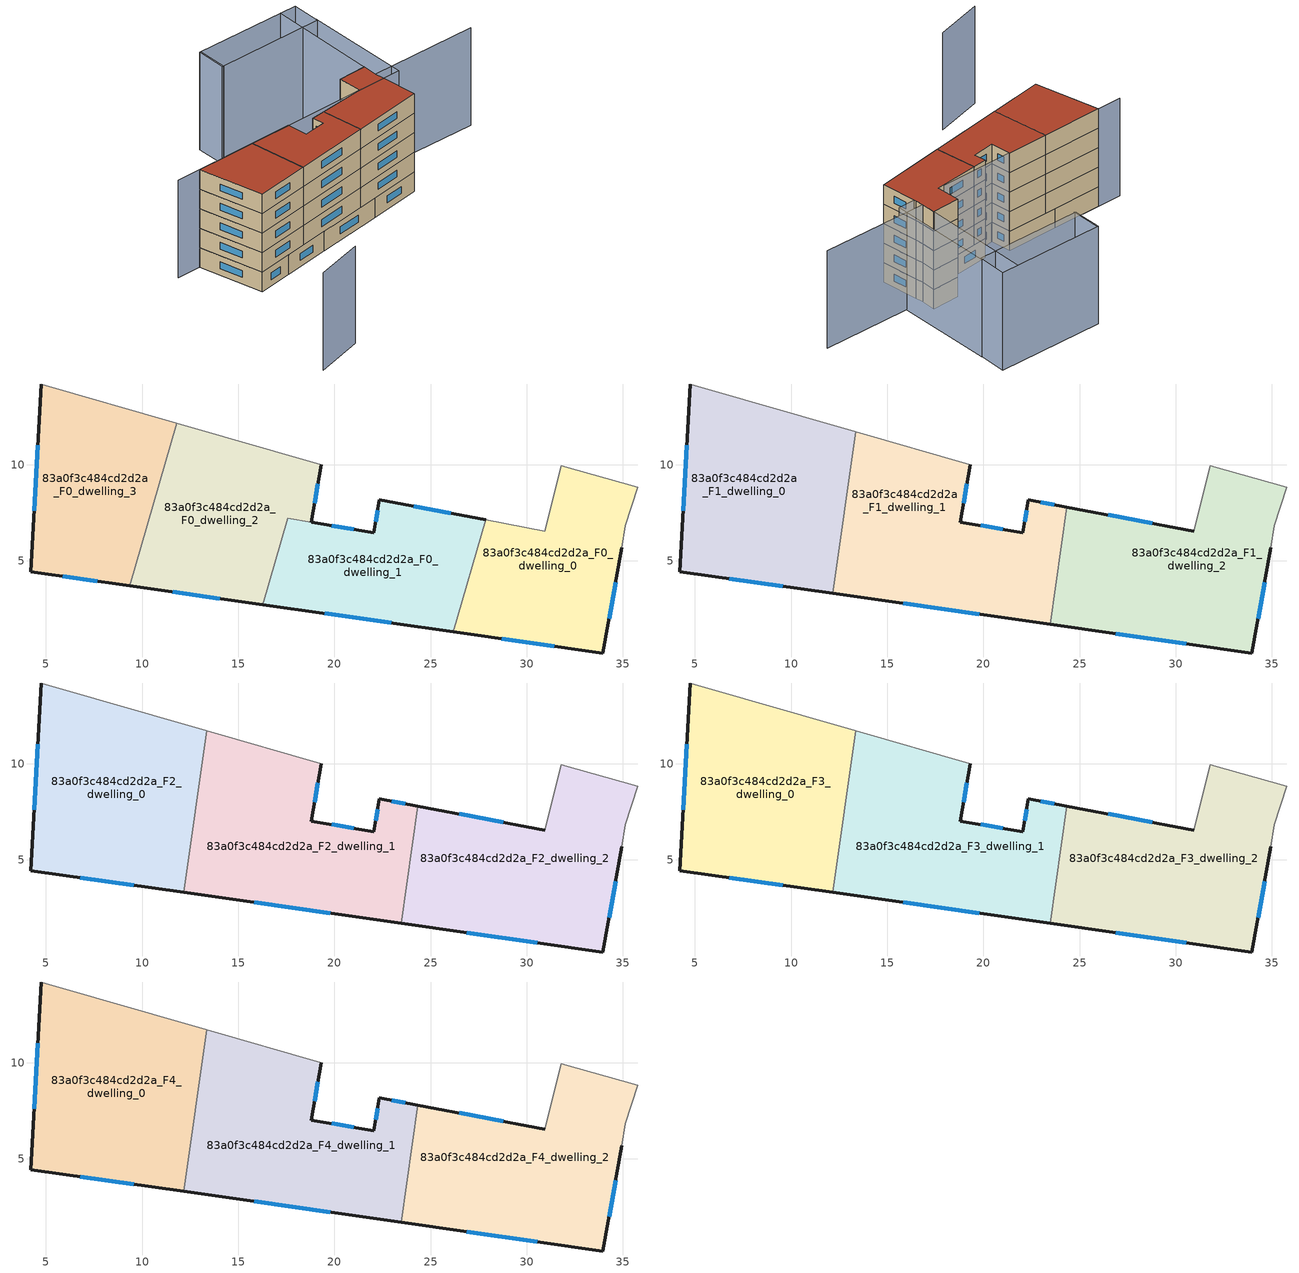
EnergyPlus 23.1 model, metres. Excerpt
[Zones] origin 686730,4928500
83a0f3c484cd2d2a_F0_dwelling_0
 floor ground (EU_floor_Construction): 35.79,8.84 35.14,6.84 34.96,5.68 33.96,0.21 26.18,1.31 27.86,7.12 30.94,6.54 31.79,9.95 z0
 wall outside (EU_wall_Construction): 26.18,1.31 33.96,0.21 34.96,5.68 z0:3
 wall adiabatic (EU_wall_Construction): 34.96,5.68 35.14,6.84 35.79,8.84 31.79,9.95 30.94,6.54 27.86,7.12 z0:3
 wall to 83a0f3c484cd2d2a_F0_dwelling_1 (EU_wall_Construction): 27.86,7.12 26.18,1.31 z0:3
 window (EU_Window_Construction): 34.28,1.98 34.63,3.9 / 28.71,0.95 31.43,0.57 z0.98:2.02
83a0f3c484cd2d2a_F0_dwelling_1
 floor ground (EU_floor_Construction): 27.86,7.12 26.18,1.31 16.28,2.72 17.58,7.22 22.06,6.47 22.34,8.18 z0
 wall outside (EU_wall_Construction): 27.86,7.12 22.34,8.18 22.06,6.47 18.81,7.01 / 16.28,2.72 26.18,1.31 z0:3
 wall to 83a0f3c484cd2d2a_F0_dwelling_2 (EU_wall_Construction): 18.81,7.02 17.58,7.22 16.28,2.72 z0:3
 window (EU_Window_Construction): 21,6.64 19.87,6.84 / 22.25,7.62 22.15,7.02 / 26.06,7.47 24.13,7.83 / 19.5,2.26 22.96,1.77 z0.98:2.02
83a0f3c484cd2d2a_F0_dwelling_2
 floor ground (EU_floor_Construction): 19.31,9.99 18.81,7.02 17.58,7.22 16.28,2.72 9.35,3.7 11.8,12.16 z0
 wall outside (EU_wall_Construction): 18.81,7.02 19.31,9.99 / 9.35,3.7 16.28,2.72 z0:3
 wall to 83a0f3c484cd2d2a_F0_dwelling_3 (EU_wall_Construction): 11.8,12.16 9.35,3.7 z0:3
 wall adiabatic (EU_wall_Construction): 19.31,9.99 11.8,12.16 z0:3
 window (EU_Window_Construction): 18.97,7.98 19.15,9.02 / 11.61,3.38 14.03,3.04 z0.98:2.02
83a0f3c484cd2d2a_F0_dwelling_3
 floor ground (EU_floor_Construction): 11.8,12.16 9.35,3.7 4.2,4.44 4.76,14.2 z0
 wall outside (EU_wall_Construction): 4.76,14.2 4.2,4.44 9.35,3.7 z0:3
 wall adiabatic (EU_wall_Construction): 11.8,12.16 4.76,14.2 z0:3
 window (EU_Window_Construction): 5.87,4.2 7.68,3.94 / 4.58,11.02 4.38,7.61 z0.98:2.02
83a0f3c484cd2d2a_F1_dwelling_0
 floor to 83a0f3c484cd2d2a_F0_dwelling_3 (EU_floor_Construction): 11.8,12.16 9.35,3.7 4.2,4.44 4.76,14.2 z3
 floor to 83a0f3c484cd2d2a_F0_dwelling_2 (EU_floor_Construction): 13.36,11.71 12.16,3.3 9.35,3.7 11.8,12.16 z3
 wall outside (EU_wall_Construction): 4.76,14.2 4.2,4.44 12.16,3.3 z3:6
 wall to 83a0f3c484cd2d2a_F1_dwelling_1 (EU_wall_Construction): 12.16,3.3 13.36,11.71 z3:6
 wall adiabatic (EU_wall_Construction): 13.36,11.71 4.76,14.2 z3:6
 window (EU_Window_Construction): 6.79,4.07 9.57,3.67 / 4.58,11.02 4.38,7.61 z3.98:5.02
83a0f3c484cd2d2a_F1_dwelling_1
 floor to 83a0f3c484cd2d2a_F0_dwelling_1 (EU_floor_Construction): 24.34,7.79 23.47,1.7 16.28,2.72 17.58,7.22 22.06,6.47 22.34,8.18 z3
 floor to 83a0f3c484cd2d2a_F0_dwelling_2 (EU_floor_Construction): 19.31,9.99 18.81,7.02 17.58,7.22 16.28,2.72 12.16,3.3 13.36,11.71 z3
 wall outside (EU_wall_Construction): 12.16,3.3 23.47,1.7 / 24.34,7.79 22.34,8.18 22.06,6.47 18.81,7.02 19.31,9.99 z3:6
 wall to 83a0f3c484cd2d2a_F1_dwelling_2 (EU_wall_Construction): 23.47,1.7 24.34,7.79 z3:6
 wall adiabatic (EU_wall_Construction): 19.31,9.99 13.36,11.71 z3:6
 window (EU_Window_Construction): 15.84,2.78 19.79,2.22 / 18.97,7.98 19.15,9.02 / 21,6.64 19.86,6.84 / 22.25,7.62 22.15,7.02 / 23.69,7.92 22.99,8.05 z3.98:5.02
83a0f3c484cd2d2a_F1_dwelling_2
 floor to 83a0f3c484cd2d2a_F0_dwelling_0 (EU_floor_Construction): 35.79,8.84 35.14,6.84 34.96,5.68 33.96,0.21 26.18,1.31 27.86,7.12 30.94,6.54 31.79,9.95 z3
 floor to 83a0f3c484cd2d2a_F0_dwelling_1 (EU_floor_Construction): 27.86,7.12 26.18,1.31 23.47,1.7 24.34,7.79 z3
 wall outside (EU_wall_Construction): 23.47,1.7 33.96,0.21 34.96,5.68 / 30.94,6.54 24.34,7.79 z3:6
 wall adiabatic (EU_wall_Construction): 34.96,5.68 35.14,6.84 35.79,8.84 31.79,9.95 30.94,6.54 z3:6
 window (EU_Window_Construction): 34.28,1.98 34.63,3.9 / 26.88,1.21 30.55,0.69 / 28.79,6.95 26.49,7.38 z3.98:5.02
83a0f3c484cd2d2a_F2_dwelling_0
 floor to 83a0f3c484cd2d2a_F1_dwelling_0 (EU_floor_Construction): 13.36,11.71 12.16,3.3 4.2,4.44 4.76,14.2 z6
 wall outside (EU_wall_Construction): 4.76,14.2 4.2,4.44 12.16,3.3 z6:9
 wall to 83a0f3c484cd2d2a_F2_dwelling_1 (EU_wall_Construction): 12.16,3.3 13.36,11.71 z6:9
 wall adiabatic (EU_wall_Construction): 13.36,11.71 4.76,14.2 z6:9
 window (EU_Window_Construction): 6.79,4.07 9.57,3.67 / 4.58,11.02 4.38,7.61 z6.98:8.02
83a0f3c484cd2d2a_F2_dwelling_1
 floor to 83a0f3c484cd2d2a_F1_dwelling_1 (EU_floor_Construction): 24.34,7.79 23.47,1.7 12.16,3.3 13.36,11.71 19.31,9.99 18.81,7.02 22.06,6.47 22.34,8.18 z6
 wall outside (EU_wall_Construction): 12.16,3.3 23.47,1.7 / 24.34,7.79 22.34,8.18 22.06,6.47 18.81,7.02 19.31,9.99 z6:9
 wall to 83a0f3c484cd2d2a_F2_dwelling_2 (EU_wall_Construction): 23.47,1.7 24.34,7.79 z6:9
 wall adiabatic (EU_wall_Construction): 19.31,9.99 13.36,11.71 z6:9
 window (EU_Window_Construction): 15.84,2.78 19.79,2.22 / 18.97,7.98 19.15,9.02 / 21,6.64 19.86,6.84 / 22.25,7.62 22.15,7.02 / 23.69,7.92 22.99,8.05 z6.98:8.02
83a0f3c484cd2d2a_F2_dwelling_2
 floor to 83a0f3c484cd2d2a_F1_dwelling_2 (EU_floor_Construction): 35.79,8.84 35.14,6.84 34.96,5.68 33.96,0.21 23.47,1.7 24.34,7.79 30.94,6.54 31.79,9.95 z6
 wall outside (EU_wall_Construction): 23.47,1.7 33.96,0.21 34.96,5.68 / 30.94,6.54 24.34,7.79 z6:9
 wall adiabatic (EU_wall_Construction): 34.96,5.68 35.14,6.84 35.79,8.84 31.79,9.95 30.94,6.54 z6:9
 window (EU_Window_Construction): 34.28,1.98 34.63,3.9 / 26.88,1.21 30.55,0.69 / 28.79,6.95 26.49,7.38 z6.98:8.02
83a0f3c484cd2d2a_F3_dwelling_0
 floor to 83a0f3c484cd2d2a_F2_dwelling_0 (EU_floor_Construction): 13.36,11.71 12.16,3.3 4.2,4.44 4.76,14.2 z9
 wall outside (EU_wall_Construction): 4.76,14.2 4.2,4.44 12.16,3.3 z9:12
 wall to 83a0f3c484cd2d2a_F3_dwelling_1 (EU_wall_Construction): 12.16,3.3 13.36,11.71 z9:12
 wall adiabatic (EU_wall_Construction): 13.36,11.71 4.76,14.2 z9:12
 window (EU_Window_Construction): 6.79,4.07 9.57,3.67 / 4.58,11.02 4.38,7.61 z9.98:11.02
83a0f3c484cd2d2a_F3_dwelling_1
 floor to 83a0f3c484cd2d2a_F2_dwelling_1 (EU_floor_Construction): 24.34,7.79 23.47,1.7 12.16,3.3 13.36,11.71 19.31,9.99 18.81,7.02 22.06,6.47 22.34,8.18 z9
 wall outside (EU_wall_Construction): 12.16,3.3 23.47,1.7 / 24.34,7.79 22.34,8.18 22.06,6.47 18.81,7.02 19.31,9.99 z9:12
 wall to 83a0f3c484cd2d2a_F3_dwelling_2 (EU_wall_Construction): 23.47,1.7 24.34,7.79 z9:12
 wall adiabatic (EU_wall_Construction): 19.31,9.99 13.36,11.71 z9:12
 window (EU_Window_Construction): 15.84,2.78 19.79,2.22 / 18.97,7.98 19.15,9.02 / 21,6.64 19.86,6.84 / 22.25,7.62 22.15,7.02 / 23.69,7.92 22.99,8.05 z9.98:11.02
83a0f3c484cd2d2a_F3_dwelling_2
 floor to 83a0f3c484cd2d2a_F2_dwelling_2 (EU_floor_Construction): 35.79,8.84 35.14,6.84 34.96,5.68 33.96,0.21 23.47,1.7 24.34,7.79 30.94,6.54 31.79,9.95 z9
 wall outside (EU_wall_Construction): 23.47,1.7 33.96,0.21 34.96,5.68 / 30.94,6.54 24.34,7.79 z9:12
 wall adiabatic (EU_wall_Construction): 34.96,5.68 35.14,6.84 35.79,8.84 31.79,9.95 30.94,6.54 z9:12
 window (EU_Window_Construction): 34.28,1.98 34.63,3.9 / 26.88,1.21 30.55,0.69 / 28.79,6.95 26.49,7.38 z9.98:11.02
83a0f3c484cd2d2a_F4_dwelling_0
 floor to 83a0f3c484cd2d2a_F3_dwelling_0 (EU_floor_Construction): 13.36,11.71 12.16,3.3 4.2,4.44 4.76,14.2 z12
 wall outside (EU_wall_Construction): 4.76,14.2 4.2,4.44 12.16,3.3 z12:15
 wall to 83a0f3c484cd2d2a_F4_dwelling_1 (EU_wall_Construction): 12.16,3.3 13.36,11.71 z12:15
 wall adiabatic (EU_wall_Construction): 13.36,11.71 4.76,14.2 z12:15
 window (EU_Window_Construction): 6.79,4.07 9.57,3.67 / 4.58,11.02 4.38,7.61 z12.98:14.02
 roof outside (EU_roof_Construction): 12.16,3.3 13.36,11.71 4.76,14.2 4.2,4.44 z15
83a0f3c484cd2d2a_F4_dwelling_1
 floor to 83a0f3c484cd2d2a_F3_dwelling_1 (EU_floor_Construction): 24.34,7.79 23.47,1.7 12.16,3.3 13.36,11.71 19.31,9.99 18.81,7.02 22.06,6.47 22.34,8.18 z12
 wall outside (EU_wall_Construction): 12.16,3.3 23.47,1.7 / 24.34,7.79 22.34,8.18 22.06,6.47 18.81,7.02 19.31,9.99 z12:15
 wall to 83a0f3c484cd2d2a_F4_dwelling_2 (EU_wall_Construction): 23.47,1.7 24.34,7.79 z12:15
 wall adiabatic (EU_wall_Construction): 19.31,9.99 13.36,11.71 z12:15
 window (EU_Window_Construction): 15.84,2.78 19.79,2.22 / 18.97,7.98 19.15,9.02 / 21,6.64 19.86,6.84 / 22.25,7.62 22.15,7.02 / 23.69,7.92 22.99,8.05 z12.98:14.02
 roof outside (EU_roof_Construction): 23.47,1.7 24.34,7.79 22.34,8.18 22.06,6.47 18.81,7.02 19.31,9.99 13.36,11.71 12.16,3.3 z15
83a0f3c484cd2d2a_F4_dwelling_2
 floor to 83a0f3c484cd2d2a_F3_dwelling_2 (EU_floor_Construction): 35.79,8.84 35.14,6.84 34.96,5.68 33.96,0.21 23.47,1.7 24.34,7.79 30.94,6.54 31.79,9.95 z12
 wall outside (EU_wall_Construction): 23.47,1.7 33.96,0.21 34.96,5.68 / 30.94,6.54 24.34,7.79 z12:15
 wall adiabatic (EU_wall_Construction): 34.96,5.68 35.14,6.84 35.79,8.84 31.79,9.95 30.94,6.54 z12:15
 window (EU_Window_Construction): 34.28,1.98 34.63,3.9 / 26.88,1.21 30.55,0.69 / 28.79,6.95 26.49,7.38 z12.98:14.02
 roof outside (EU_roof_Construction): 33.96,0.21 34.96,5.68 35.14,6.84 35.79,8.84 31.79,9.95 30.94,6.54 24.34,7.79 23.47,1.7 z15
shading: -6.83,-11.64 0.48,-11.89 / 27.7,28.39 26.38,24.12 / 50.58,2.1 35.14,6.84 / 35.14,6.84 40.54,24.46 / 41.82,19.84 37.35,4.62 / 37.35,4.62 1.22,15.24 / 27.5,28.46 42.91,23.74 / 42.91,23.74 41.64,19.59 / 41.64,19.59 26.23,24.3 / 26.23,24.3 27.5,28.46 z0:15
[Building]
EU S2 Campaign: North Axis=0; Terrain=City; Solar Distribution=FullExterior
[Site:Location]
Bologna: Latitude=44.5; Longitude=11.25; Time Zone=1; Elevation=37
[SizingPeriod:WeatherFileDays]
AnnualSizingPeriod: Begin Month=1; Begin Day of Month=1; End Month=12; End Day of Month=31; Day of Week for Start Day=Monday; Use Weather File Daylight Saving Period=No; Use Weather File Rain and Snow Indicators=No
[MATERIAL]
EU_InternalMass_Material: Roughness=MediumRough; Thickness=0.1; Conductivity=1; Density=1800; Specific Heat=900; Thermal Absorptance=0.9; Solar Absorptance=0.7; Visible Absorptance=0.7
[MATERIAL:NOMASS] Roughness=MediumRough; Thermal Absorptance=0.9; Solar Absorptance=0.7; Visible Absorptance=0.7
Name | Thermal Resistance
EU_wall_NoMass | 0.905828
EU_roof_NoMass | 0.37593
EU_floor_NoMass | 0.67114
[WINDOWMATERIAL:SIMPLEGLAZINGSYSTEM]
EU_Window_SimpleGlazing: UFactor=4.52486; Solar Heat Gain Coefficient=0.85; Visible Transmittance=0.85
[CONSTRUCTION]
EU_wall_Construction: EU_wall_NoMass
EU_roof_Construction: EU_roof_NoMass
EU_floor_Construction: EU_floor_NoMass
EU_InternalMass_Construction: EU_InternalMass_Material
EU_Window_Construction: EU_Window_SimpleGlazing
[ZONE] Type=1; Multiplier=1; Ceiling Height=autocalculate; Floor Area=autocalculate; Part of Total Floor Area=Yes
Name | Volume
83a0f3c484cd2d2a_F0_dwelling_0 | 172.827
83a0f3c484cd2d2a_F1_dwelling_0; 83a0f3c484cd2d2a_F2_dwelling_0; 83a0f3c484cd2d2a_F3_dwelling_0; 83a0f3c484cd2d2a_F4_dwelling_0 | 230.462
83a0f3c484cd2d2a_F0_dwelling_1 | 163.029
83a0f3c484cd2d2a_F1_dwelling_1; 83a0f3c484cd2d2a_F2_dwelling_1; 83a0f3c484cd2d2a_F3_dwelling_1; 83a0f3c484cd2d2a_F4_dwelling_1 | 230.453
83a0f3c484cd2d2a_F0_dwelling_2 | 182.613
83a0f3c484cd2d2a_F1_dwelling_2; 83a0f3c484cd2d2a_F2_dwelling_2; 83a0f3c484cd2d2a_F3_dwelling_2; 83a0f3c484cd2d2a_F4_dwelling_2 | 230.46
83a0f3c484cd2d2a_F0_dwelling_3 | 172.839
[INTERNALMASS] Construction=EU_InternalMass_Construction
Name | Zone or ZoneList | Surface Area
83a0f3c484cd2d2a_F0_dwelling_0_EU_InternalMass | 83a0f3c484cd2d2a_F0_dwelling_0 | 57.6089
83a0f3c484cd2d2a_F0_dwelling_1_EU_InternalMass | 83a0f3c484cd2d2a_F0_dwelling_1 | 54.3547
83a0f3c484cd2d2a_F0_dwelling_2_EU_InternalMass | 83a0f3c484cd2d2a_F0_dwelling_2 | 60.8725
83a0f3c484cd2d2a_F0_dwelling_3_EU_InternalMass | 83a0f3c484cd2d2a_F0_dwelling_3 | 57.6131
83a0f3c484cd2d2a_F1_dwelling_0_EU_InternalMass | 83a0f3c484cd2d2a_F1_dwelling_0 | 76.8208
83a0f3c484cd2d2a_F1_dwelling_1_EU_InternalMass | 83a0f3c484cd2d2a_F1_dwelling_1 | 76.8178
83a0f3c484cd2d2a_F1_dwelling_2_EU_InternalMass | 83a0f3c484cd2d2a_F1_dwelling_2 | 76.8198
83a0f3c484cd2d2a_F2_dwelling_0_EU_InternalMass | 83a0f3c484cd2d2a_F2_dwelling_0 | 76.8208
83a0f3c484cd2d2a_F2_dwelling_1_EU_InternalMass | 83a0f3c484cd2d2a_F2_dwelling_1 | 76.8178
83a0f3c484cd2d2a_F2_dwelling_2_EU_InternalMass | 83a0f3c484cd2d2a_F2_dwelling_2 | 76.8198
83a0f3c484cd2d2a_F3_dwelling_0_EU_InternalMass | 83a0f3c484cd2d2a_F3_dwelling_0 | 76.8208
83a0f3c484cd2d2a_F3_dwelling_1_EU_InternalMass | 83a0f3c484cd2d2a_F3_dwelling_1 | 76.8178
83a0f3c484cd2d2a_F3_dwelling_2_EU_InternalMass | 83a0f3c484cd2d2a_F3_dwelling_2 | 76.8198
83a0f3c484cd2d2a_F4_dwelling_0_EU_InternalMass | 83a0f3c484cd2d2a_F4_dwelling_0 | 76.8208
83a0f3c484cd2d2a_F4_dwelling_1_EU_InternalMass | 83a0f3c484cd2d2a_F4_dwelling_1 | 76.8178
83a0f3c484cd2d2a_F4_dwelling_2_EU_InternalMass | 83a0f3c484cd2d2a_F4_dwelling_2 | 76.8198
[OTHEREQUIPMENT] Fuel Type=Electricity; Design Level Calculation Method=Watts/Area; Power per Zone Floor Area=1; Fraction Latent=0; Fraction Radiant=0; Fraction Lost=0; Carbon Dioxide Generation Rate=0; EndUse Subcategory=EU_Step8_InternalGains
Name | Zone or ZoneList or Space or SpaceList | Schedule
EU_Step8_InternalGain_83a0f3c484cd2d2a_F0_dwelling_0_f000 | 83a0f3c484cd2d2a_F0_dwelling_0 | EU_Step8_GainSchedule_83a0f3c484cd2d2a_F0_dwelling_0_f000
EU_Step8_InternalGain_83a0f3c484cd2d2a_F0_dwelling_1_f000 | 83a0f3c484cd2d2a_F0_dwelling_1 | EU_Step8_GainSchedule_83a0f3c484cd2d2a_F0_dwelling_1_f000
EU_Step8_InternalGain_83a0f3c484cd2d2a_F0_dwelling_2_f000 | 83a0f3c484cd2d2a_F0_dwelling_2 | EU_Step8_GainSchedule_83a0f3c484cd2d2a_F0_dwelling_2_f000
EU_Step8_InternalGain_83a0f3c484cd2d2a_F0_dwelling_3_f000 | 83a0f3c484cd2d2a_F0_dwelling_3 | EU_Step8_GainSchedule_83a0f3c484cd2d2a_F0_dwelling_3_f000
EU_Step8_InternalGain_83a0f3c484cd2d2a_F1_dwelling_0_f000 | 83a0f3c484cd2d2a_F1_dwelling_0 | EU_Step8_GainSchedule_83a0f3c484cd2d2a_F1_dwelling_0_f000
EU_Step8_InternalGain_83a0f3c484cd2d2a_F1_dwelling_1_f000 | 83a0f3c484cd2d2a_F1_dwelling_1 | EU_Step8_GainSchedule_83a0f3c484cd2d2a_F1_dwelling_1_f000
EU_Step8_InternalGain_83a0f3c484cd2d2a_F1_dwelling_2_f000 | 83a0f3c484cd2d2a_F1_dwelling_2 | EU_Step8_GainSchedule_83a0f3c484cd2d2a_F1_dwelling_2_f000
EU_Step8_InternalGain_83a0f3c484cd2d2a_F2_dwelling_0_f000 | 83a0f3c484cd2d2a_F2_dwelling_0 | EU_Step8_GainSchedule_83a0f3c484cd2d2a_F2_dwelling_0_f000
EU_Step8_InternalGain_83a0f3c484cd2d2a_F2_dwelling_1_f000 | 83a0f3c484cd2d2a_F2_dwelling_1 | EU_Step8_GainSchedule_83a0f3c484cd2d2a_F2_dwelling_1_f000
EU_Step8_InternalGain_83a0f3c484cd2d2a_F2_dwelling_2_f000 | 83a0f3c484cd2d2a_F2_dwelling_2 | EU_Step8_GainSchedule_83a0f3c484cd2d2a_F2_dwelling_2_f000
EU_Step8_InternalGain_83a0f3c484cd2d2a_F3_dwelling_0_f000 | 83a0f3c484cd2d2a_F3_dwelling_0 | EU_Step8_GainSchedule_83a0f3c484cd2d2a_F3_dwelling_0_f000
EU_Step8_InternalGain_83a0f3c484cd2d2a_F3_dwelling_1_f000 | 83a0f3c484cd2d2a_F3_dwelling_1 | EU_Step8_GainSchedule_83a0f3c484cd2d2a_F3_dwelling_1_f000
EU_Step8_InternalGain_83a0f3c484cd2d2a_F3_dwelling_2_f000 | 83a0f3c484cd2d2a_F3_dwelling_2 | EU_Step8_GainSchedule_83a0f3c484cd2d2a_F3_dwelling_2_f000
EU_Step8_InternalGain_83a0f3c484cd2d2a_F4_dwelling_0_f000 | 83a0f3c484cd2d2a_F4_dwelling_0 | EU_Step8_GainSchedule_83a0f3c484cd2d2a_F4_dwelling_0_f000
EU_Step8_InternalGain_83a0f3c484cd2d2a_F4_dwelling_1_f000 | 83a0f3c484cd2d2a_F4_dwelling_1 | EU_Step8_GainSchedule_83a0f3c484cd2d2a_F4_dwelling_1_f000
EU_Step8_InternalGain_83a0f3c484cd2d2a_F4_dwelling_2_f000 | 83a0f3c484cd2d2a_F4_dwelling_2 | EU_Step8_GainSchedule_83a0f3c484cd2d2a_F4_dwelling_2_f000
[ZONEVENTILATION:DESIGNFLOWRATE] Schedule=EU_AlwaysOn; Design Flow Rate Calculation Method=AirChanges/Hour; Air Changes per Hour=0.73129; Ventilation Type=Natural; Fan Pressure Rise=0; Fan Total Efficiency=1; Constant Term Coefficient=1; Temperature Term Coefficient=0; Velocity Term Coefficient=0; Velocity Squared Term Coefficient=0; Minimum Indoor Temperature=-100; Maximum Indoor Temperature=100; Delta Temperature=-100; Minimum Outdoor Temperature=-100; Maximum Outdoor Temperature=100; Maximum Wind Speed=40
Name | Zone or ZoneList or Space or SpaceList
EU_ConstantAir_83a0f3c484cd2d2a_F0_dwelling_0 | 83a0f3c484cd2d2a_F0_dwelling_0
EU_ConstantAir_83a0f3c484cd2d2a_F0_dwelling_1 | 83a0f3c484cd2d2a_F0_dwelling_1
EU_ConstantAir_83a0f3c484cd2d2a_F0_dwelling_2 | 83a0f3c484cd2d2a_F0_dwelling_2
EU_ConstantAir_83a0f3c484cd2d2a_F0_dwelling_3 | 83a0f3c484cd2d2a_F0_dwelling_3
EU_ConstantAir_83a0f3c484cd2d2a_F1_dwelling_0 | 83a0f3c484cd2d2a_F1_dwelling_0
EU_ConstantAir_83a0f3c484cd2d2a_F1_dwelling_1 | 83a0f3c484cd2d2a_F1_dwelling_1
EU_ConstantAir_83a0f3c484cd2d2a_F1_dwelling_2 | 83a0f3c484cd2d2a_F1_dwelling_2
EU_ConstantAir_83a0f3c484cd2d2a_F2_dwelling_0 | 83a0f3c484cd2d2a_F2_dwelling_0
EU_ConstantAir_83a0f3c484cd2d2a_F2_dwelling_1 | 83a0f3c484cd2d2a_F2_dwelling_1
EU_ConstantAir_83a0f3c484cd2d2a_F2_dwelling_2 | 83a0f3c484cd2d2a_F2_dwelling_2
EU_ConstantAir_83a0f3c484cd2d2a_F3_dwelling_0 | 83a0f3c484cd2d2a_F3_dwelling_0
EU_ConstantAir_83a0f3c484cd2d2a_F3_dwelling_1 | 83a0f3c484cd2d2a_F3_dwelling_1
EU_ConstantAir_83a0f3c484cd2d2a_F3_dwelling_2 | 83a0f3c484cd2d2a_F3_dwelling_2
EU_ConstantAir_83a0f3c484cd2d2a_F4_dwelling_0 | 83a0f3c484cd2d2a_F4_dwelling_0
EU_ConstantAir_83a0f3c484cd2d2a_F4_dwelling_1 | 83a0f3c484cd2d2a_F4_dwelling_1
EU_ConstantAir_83a0f3c484cd2d2a_F4_dwelling_2 | 83a0f3c484cd2d2a_F4_dwelling_2
[HVACTEMPLATE:THERMOSTAT] Constant Heating Setpoint=20; Constant Cooling Setpoint=50
EU_HeatOnly_83a0f3c484cd2d2a_F0_dwelling_0; EU_HeatOnly_83a0f3c484cd2d2a_F0_dwelling_1; EU_HeatOnly_83a0f3c484cd2d2a_F0_dwelling_2; EU_HeatOnly_83a0f3c484cd2d2a_F0_dwelling_3; EU_HeatOnly_83a0f3c484cd2d2a_F1_dwelling_0; EU_HeatOnly_83a0f3c484cd2d2a_F1_dwelling_1; EU_HeatOnly_83a0f3c484cd2d2a_F1_dwelling_2; EU_HeatOnly_83a0f3c484cd2d2a_F2_dwelling_0; EU_HeatOnly_83a0f3c484cd2d2a_F2_dwelling_1; EU_HeatOnly_83a0f3c484cd2d2a_F2_dwelling_2; EU_HeatOnly_83a0f3c484cd2d2a_F3_dwelling_0; EU_HeatOnly_83a0f3c484cd2d2a_F3_dwelling_1; EU_HeatOnly_83a0f3c484cd2d2a_F3_dwelling_2; EU_HeatOnly_83a0f3c484cd2d2a_F4_dwelling_0; EU_HeatOnly_83a0f3c484cd2d2a_F4_dwelling_1; EU_HeatOnly_83a0f3c484cd2d2a_F4_dwelling_2
[HVACTEMPLATE:ZONE:IDEALLOADSAIRSYSTEM] System Availability Schedule=EU_AlwaysOn; Maximum Heating Supply Air Temperature=50; Minimum Cooling Supply Air Temperature=13; Maximum Heating Supply Air Humidity Ratio=0.0156; Minimum Cooling Supply Air Humidity Ratio=0.0077; Heating Limit=NoLimit; Cooling Limit=NoLimit; Heating Availability Schedule=EU_AlwaysOn; Cooling Availability Schedule=EU_CoolingOff; Dehumidification Control Type=ConstantSensibleHeatRatio; Cooling Sensible Heat Ratio=0.7; Dehumidification Setpoint=60; Humidification Control Type=None; Humidification Setpoint=30; Outdoor Air Method=None; Outdoor Air Flow Rate per Person=0.00944; Outdoor Air Flow Rate per Zone Floor Area=0; Outdoor Air Flow Rate per Zone=0; Demand Controlled Ventilation Type=None; Outdoor Air Economizer Type=NoEconomizer; Heat Recovery Type=None; Sensible Heat Recovery Effectiveness=0.7; Latent Heat Recovery Effectiveness=0.65
Name | Template Thermostat
83a0f3c484cd2d2a_F0_dwelling_0 | EU_HeatOnly_83a0f3c484cd2d2a_F0_dwelling_0
83a0f3c484cd2d2a_F0_dwelling_1 | EU_HeatOnly_83a0f3c484cd2d2a_F0_dwelling_1
83a0f3c484cd2d2a_F0_dwelling_2 | EU_HeatOnly_83a0f3c484cd2d2a_F0_dwelling_2
83a0f3c484cd2d2a_F0_dwelling_3 | EU_HeatOnly_83a0f3c484cd2d2a_F0_dwelling_3
83a0f3c484cd2d2a_F1_dwelling_0 | EU_HeatOnly_83a0f3c484cd2d2a_F1_dwelling_0
83a0f3c484cd2d2a_F1_dwelling_1 | EU_HeatOnly_83a0f3c484cd2d2a_F1_dwelling_1
83a0f3c484cd2d2a_F1_dwelling_2 | EU_HeatOnly_83a0f3c484cd2d2a_F1_dwelling_2
83a0f3c484cd2d2a_F2_dwelling_0 | EU_HeatOnly_83a0f3c484cd2d2a_F2_dwelling_0
83a0f3c484cd2d2a_F2_dwelling_1 | EU_HeatOnly_83a0f3c484cd2d2a_F2_dwelling_1
83a0f3c484cd2d2a_F2_dwelling_2 | EU_HeatOnly_83a0f3c484cd2d2a_F2_dwelling_2
83a0f3c484cd2d2a_F3_dwelling_0 | EU_HeatOnly_83a0f3c484cd2d2a_F3_dwelling_0
83a0f3c484cd2d2a_F3_dwelling_1 | EU_HeatOnly_83a0f3c484cd2d2a_F3_dwelling_1
83a0f3c484cd2d2a_F3_dwelling_2 | EU_HeatOnly_83a0f3c484cd2d2a_F3_dwelling_2
83a0f3c484cd2d2a_F4_dwelling_0 | EU_HeatOnly_83a0f3c484cd2d2a_F4_dwelling_0
83a0f3c484cd2d2a_F4_dwelling_1 | EU_HeatOnly_83a0f3c484cd2d2a_F4_dwelling_1
83a0f3c484cd2d2a_F4_dwelling_2 | EU_HeatOnly_83a0f3c484cd2d2a_F4_dwelling_2
[SIZING:ZONE] Zone Cooling Design Supply Air Temperature Input Method=SupplyAirTemperature; Zone Cooling Design Supply Air Temperature=13; Zone Heating Design Supply Air Temperature Input Method=SupplyAirTemperature; Zone Heating Design Supply Air Temperature=50; Zone Cooling Design Supply Air Humidity Ratio=0.008; Zone Heating Design Supply Air Humidity Ratio=0.008; Cooling Design Air Flow Method=DesignDay; Cooling Design Air Flow Rate=0; Cooling Minimum Air Flow per Zone Floor Area=0.000762; Cooling Minimum Air Flow=0; Cooling Minimum Air Flow Fraction=0.2; Heating Design Air Flow Method=DesignDay; Heating Design Air Flow Rate=0; Heating Maximum Air Flow per Zone Floor Area=0.002032; Heating Maximum Air Flow=0.141576; Heating Maximum Air Flow Fraction=0.3; Account for Dedicated Outdoor Air System=No; Dedicated Outdoor Air System Control Strategy=NeutralSupplyAir; Dedicated Outdoor Air Low Setpoint Temperature for Design=autosize; Dedicated Outdoor Air High Setpoint Temperature for Design=autosize; Zone Load Sizing Method=Sensible Load Only No Latent Load; Zone Latent Cooling Design Supply Air Humidity Ratio Input Method=HumidityRatioDifference; Zone Cooling Design Supply Air Humidity Ratio Difference=0.005; Zone Latent Heating Design Supply Air Humidity Ratio Input Method=HumidityRatioDifference; Zone Humidification Design Supply Air Humidity Ratio Difference=0.005
83a0f3c484cd2d2a_F0_dwelling_0; 83a0f3c484cd2d2a_F0_dwelling_1; 83a0f3c484cd2d2a_F0_dwelling_2; 83a0f3c484cd2d2a_F0_dwelling_3; 83a0f3c484cd2d2a_F1_dwelling_0; 83a0f3c484cd2d2a_F1_dwelling_1; 83a0f3c484cd2d2a_F1_dwelling_2; 83a0f3c484cd2d2a_F2_dwelling_0; 83a0f3c484cd2d2a_F2_dwelling_1; 83a0f3c484cd2d2a_F2_dwelling_2; 83a0f3c484cd2d2a_F3_dwelling_0; 83a0f3c484cd2d2a_F3_dwelling_1; 83a0f3c484cd2d2a_F3_dwelling_2; 83a0f3c484cd2d2a_F4_dwelling_0; 83a0f3c484cd2d2a_F4_dwelling_1; 83a0f3c484cd2d2a_F4_dwelling_2
[SCHEDULE:CONSTANT]
Name | Hourly Value
EU_AlwaysOn | 1
EU_CoolingOff | 0
[SCHEDULE:FILE] Column Number=1; Rows to Skip at Top=0; Number of Hours of Data=8760; Column Separator=Comma; Interpolate to Timestep=No; Minutes per Item=60; Adjust Schedule for Daylight Savings=Yes
Name | File
EU_Step8_GainSchedule_83a0f3c484cd2d2a_F0_dwelling_0_f000 | ../../schedules/83a0f3c484cd2d2a/83a0f3c484cd2d2a_F0_dwelling_0_f000_gain.csv
EU_Step8_GainSchedule_83a0f3c484cd2d2a_F0_dwelling_1_f000 | ../../schedules/83a0f3c484cd2d2a/83a0f3c484cd2d2a_F0_dwelling_1_f000_gain.csv
EU_Step8_GainSchedule_83a0f3c484cd2d2a_F0_dwelling_2_f000 | ../../schedules/83a0f3c484cd2d2a/83a0f3c484cd2d2a_F0_dwelling_2_f000_gain.csv
EU_Step8_GainSchedule_83a0f3c484cd2d2a_F0_dwelling_3_f000 | ../../schedules/83a0f3c484cd2d2a/83a0f3c484cd2d2a_F0_dwelling_3_f000_gain.csv
EU_Step8_GainSchedule_83a0f3c484cd2d2a_F1_dwelling_0_f000 | ../../schedules/83a0f3c484cd2d2a/83a0f3c484cd2d2a_F1_dwelling_0_f000_gain.csv
EU_Step8_GainSchedule_83a0f3c484cd2d2a_F1_dwelling_1_f000 | ../../schedules/83a0f3c484cd2d2a/83a0f3c484cd2d2a_F1_dwelling_1_f000_gain.csv
EU_Step8_GainSchedule_83a0f3c484cd2d2a_F1_dwelling_2_f000 | ../../schedules/83a0f3c484cd2d2a/83a0f3c484cd2d2a_F1_dwelling_2_f000_gain.csv
EU_Step8_GainSchedule_83a0f3c484cd2d2a_F2_dwelling_0_f000 | ../../schedules/83a0f3c484cd2d2a/83a0f3c484cd2d2a_F2_dwelling_0_f000_gain.csv
EU_Step8_GainSchedule_83a0f3c484cd2d2a_F2_dwelling_1_f000 | ../../schedules/83a0f3c484cd2d2a/83a0f3c484cd2d2a_F2_dwelling_1_f000_gain.csv
EU_Step8_GainSchedule_83a0f3c484cd2d2a_F2_dwelling_2_f000 | ../../schedules/83a0f3c484cd2d2a/83a0f3c484cd2d2a_F2_dwelling_2_f000_gain.csv
EU_Step8_GainSchedule_83a0f3c484cd2d2a_F3_dwelling_0_f000 | ../../schedules/83a0f3c484cd2d2a/83a0f3c484cd2d2a_F3_dwelling_0_f000_gain.csv
EU_Step8_GainSchedule_83a0f3c484cd2d2a_F3_dwelling_1_f000 | ../../schedules/83a0f3c484cd2d2a/83a0f3c484cd2d2a_F3_dwelling_1_f000_gain.csv
EU_Step8_GainSchedule_83a0f3c484cd2d2a_F3_dwelling_2_f000 | ../../schedules/83a0f3c484cd2d2a/83a0f3c484cd2d2a_F3_dwelling_2_f000_gain.csv
EU_Step8_GainSchedule_83a0f3c484cd2d2a_F4_dwelling_0_f000 | ../../schedules/83a0f3c484cd2d2a/83a0f3c484cd2d2a_F4_dwelling_0_f000_gain.csv
EU_Step8_GainSchedule_83a0f3c484cd2d2a_F4_dwelling_1_f000 | ../../schedules/83a0f3c484cd2d2a/83a0f3c484cd2d2a_F4_dwelling_1_f000_gain.csv
EU_Step8_GainSchedule_83a0f3c484cd2d2a_F4_dwelling_2_f000 | ../../schedules/83a0f3c484cd2d2a/83a0f3c484cd2d2a_F4_dwelling_2_f000_gain.csv
